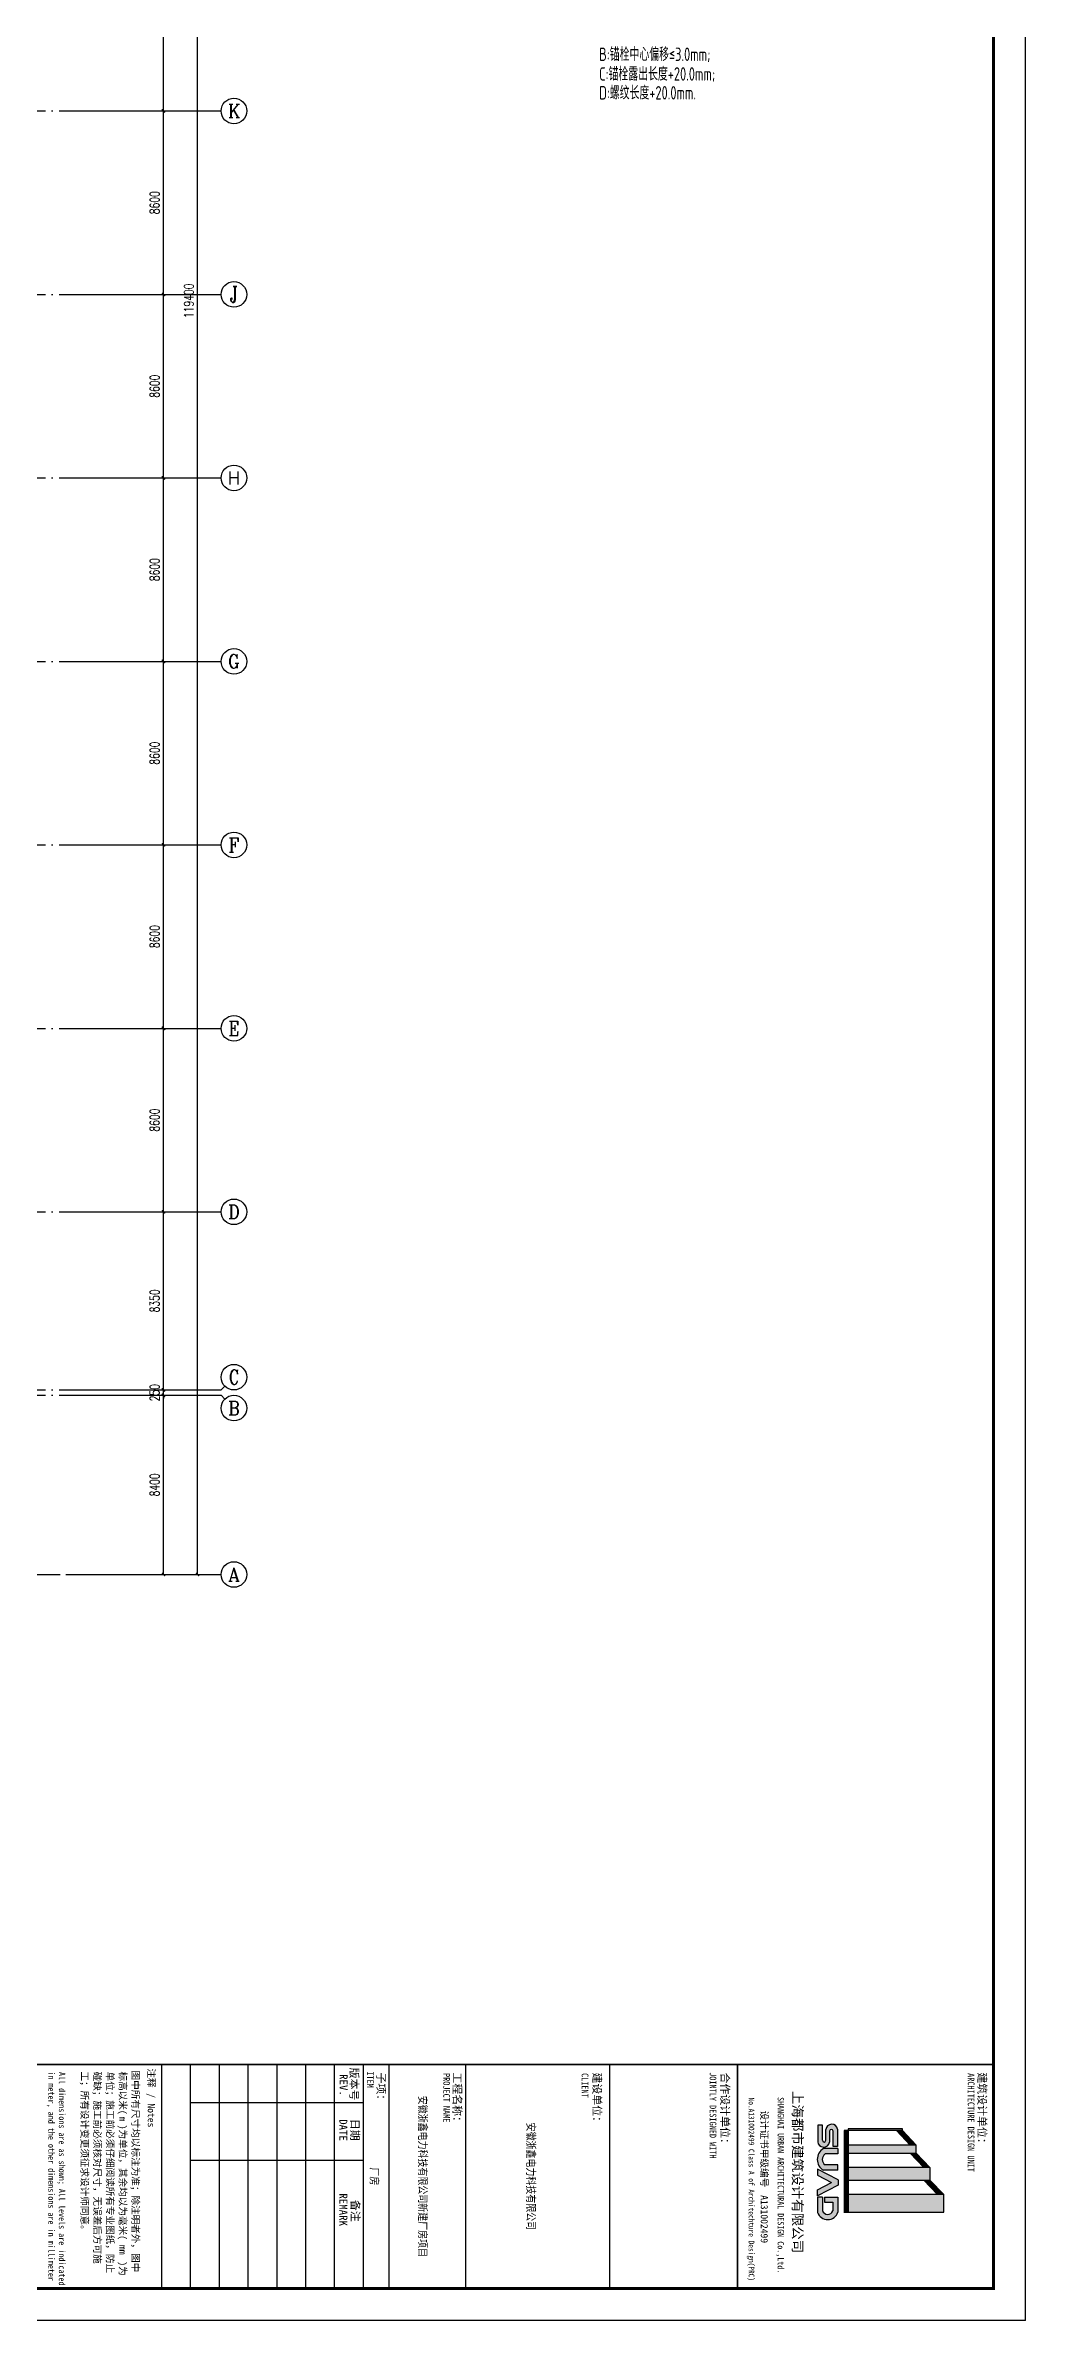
# Model space of a CAD drawing. Extents: x 899043 to 2598688, y -137197 to 211789.
# Drawn here: x 1316288 to 1362227, y 3985 to 110619 of the extents above; entities that cross this region are included whole.
import ezdxf
from ezdxf.enums import TextEntityAlignment as Align

# ---------------------------------------------------------------- set-up
doc = ezdxf.new("R2010")
doc.units = 0
doc.header["$LTSCALE"] = 1500
doc.header["$MEASUREMENT"] = 0
doc.linetypes.add('DOTE', pattern=[2.4200000000000004, 2, -0.2, 0.02, -0.2])
for name, color, linetype in [('00-tk', 151, 'Continuous'), ('AXIS', 3, 'Continuous'), ('AXIS_TEXT', 7, 'Continuous'), ('DIM', 3, 'Continuous')]:
    doc.layers.add(name, color=color, linetype=linetype)
doc.layers.add('钢板标注', color=9, linetype='Continuous', lineweight=18)
doc.styles.add('_TCH_AXIS', font='COMPLEX', dxfattribs={"bigfont": 'GBCBIG'})
doc.styles.add('_TCH_DIM_T3', font='SIMPLEX', dxfattribs={"width": 0.7058823529411765, "bigfont": 'GBCBIG'})
doc.styles.add('COMPLEX', font='COMPLEX')
doc.styles.add('DS6HT', font='simhei.ttf', dxfattribs={"width": 0.8})
doc.styles.add('H1', font='')
doc.styles.add('TSSD_Norm', font='Tssdeng.shx', dxfattribs={"bigfont": 'hztxt.shx'})
doc.styles.get('H1').set_extended_font_data('SimSun')
doc.dimstyles.new('_TCH_ARCH&&150', dxfattribs={"dimtxt": 446.25, "dimasz": 150, "dimexe": 375, "dimexo": 450, "dimgap": 189.375, "dimtad": 1, "dimdec": 0, "dimzin": 0, "dimdsep": 46, "dimtxsty": '_TCH_DIM_T3', "dimblk": 'ARCHTICK', "dimcen": 0.09, "dimclrt": 7, "dimazin": 2, "dimtfac": 1, "dimtdec": 0, "dimtix": 1, "dimtmove": 2, "dimatfit": 3, "dimfxl": 0, "dimtolj": 1, "dimtzin": 0, "dimarcsym": 0})

# ---------------------------------------------------------------- blocks, each defined once
blk = doc.blocks.new('A$C16496DF1')
at = {"layer": '00-tk'}
h = blk.add_hatch(color=256, dxfattribs=at)
edge = h.paths.add_edge_path()
edge.add_arc((173122.0133486905, 116878.8711581866), 498.0683366664795, 288.7014113640251, 432.3606518510305)
edge.add_line((173272.9402213206, 117353.5217108121), (172565.5722436446, 117353.5217108121))
edge.add_line((172565.5722436446, 117353.5217108121), (172565.5722436446, 116725.494510998))
edge.add_line((172565.5722436446, 116725.494510998), (172811.1039363083, 116725.494510998))
edge.add_line((172811.1039363083, 116725.494510998), (172811.1039363083, 117116.9161942048))
edge.add_line((172811.1039363083, 117116.9161942048), (173211.5588803929, 117116.9161942048))
edge.add_arc((173121.6856705095, 116877.9671933845), 255.2916348958691, -72.1672284115379, 69.38777632303328, ccw=False)
edge.add_line((173199.8661415814, 116634.941201378), (172568.4930549907, 116634.941201378))
edge.add_line((172568.4930549907, 116634.941201378), (172568.4930549907, 116407.0996443819))
edge.add_line((172568.4930549907, 116407.0996443819), (173281.7121487868, 116407.0996443819))
edge = h.paths.add_edge_path()
edge.add_arc((170801.0604273123, 116979.3518533082), 588.6006660502978, 210.1327751899912, 329.8672248100088)
edge.add_line((171310.1201876383, 116683.8710510693), (171310.1201876383, 117352.6246350439))
edge.add_line((171310.1201876383, 117352.6246350439), (171058.4146023029, 117352.6246350439))
edge.add_line((171058.4146023029, 117352.6246350439), (171058.4146023029, 116755.7640437557))
edge.add_arc((170801.0604273123, 116939.6699095989), 316.3108263664485, 215.5496840978624, 324.4503159021376, ccw=False)
edge.add_line((170543.7062523216, 116755.7640437557), (170543.7062523216, 117352.6246350439))
edge.add_line((170543.7062523216, 117352.6246350439), (170292.0006669862, 117352.6246350439))
edge.add_line((170292.0006669862, 117352.6246350439), (170292.0006669862, 116683.8710510693))
edge = h.paths.add_edge_path()
edge.add_arc((169429.344027475, 117068.3455161259), 279.5690587620256, 99.4771295791525, 264.9305597506611)
edge.add_line((169404.6404590411, 116789.8700372706), (169903.7827515849, 116789.8700372706))
edge.add_arc((169903.7683802766, 116708.8672330272), 81.00280551827346, -89.98983473079062, 89.9898347307905, ccw=False)
edge.add_line((169903.7827515849, 116627.8644287838), (169195.5983391015, 116627.8644287838))
edge.add_line((169195.5983391015, 116627.8644287838), (169195.5983391015, 116410.4369373829))
edge.add_line((169195.5983391015, 116410.4369373829), (169967.7747852108, 116410.4369373829))
edge.add_arc((169943.0712167739, 116688.9124162381), 279.5690587620256, 275.0694402493389, 440.5228704208475)
edge.add_line((169989.1033534354, 116964.6657498742), (169475.0690368409, 116964.6657498742))
edge.add_arc((169475.0834081492, 117045.6685541177), 81.00280551827346, 90.0101652692095, 269.9898347307905, ccw=False)
edge.add_line((169475.0690368407, 117126.671358361), (170193.8797597245, 117126.671358361))
edge.add_line((170193.8797597245, 117126.671358361), (170193.8797597245, 117344.0988497618))
edge.add_line((170193.8797597245, 117344.0988497618), (169383.311890811, 117344.0988497618))
h.paths.add_polyline_path([(171753.1183470362, 117362.9659647661), (172009.1561000128, 117362.9659647661), (172512.0831058552, 116399.6691757772), (172217.9355684386, 116399.6691757772), (171881.1372235245, 117057.9316797029), (171544.3388786104, 116399.6691757772), (171250.1913411939, 116399.6691757772)])
at = {"layer": '00-tk', "linetype": 'Continuous'}
blk.add_line((178350, 126150.0000000001), (0, 126150.0000000001), dxfattribs=at)
at = {"layer": '00-tk'}
for p, q in [((178350, 126150.0000000001), (178350, 0)), ((166350, 124650.0000000001), (166350, 1500)), ((176850, 124650.0000000001), (176850, 1500)), ((166350, 112650.0000000001), (176850, 112650.0000000001)), ((166350, 106650.0000000001), (176850, 106650.0000000001)), ((166350, 99900.00000000012), (176850, 99900.00000000012)), ((166350, 96300.00000000012), (176850, 96300.00000000012)), ((166350, 95100.00000000012), (176850, 95100.00000000012)), ((166350, 95100.00000000012), (176850, 95100.00000000012)), ((166350, 95100.00000000012), (176850, 95100.00000000012)), ((166350, 95100.00000000012), (176850, 95100.00000000012)), ((166350, 95100.00000000012), (176850, 95100.00000000012)), ((166350, 95100.00000000012), (176850, 95100.00000000012)), ((166350, 95100.00000000012), (176850, 95100.00000000012)), ((166350, 95100.00000000012), (176850, 95100.00000000012)), ((168150, 95100.00000000012), (168150, 87000.00000000012)), ((170850, 95100.00000000012), (170850, 87000.00000000012)), ((166350, 93750.00000000012), (176850, 93750.00000000012)), ((166350, 92400.00000000012), (176850, 92400.00000000012)), ((166350, 91050.00000000012), (176850, 91050.00000000012)), ((166350, 89700.00000000012), (176850, 89700.00000000012)), ((166350, 88350.00000000012), (176850, 88350.00000000012)), ((166350, 87000.00000000012), (176850, 87000.00000000012)), ((166350, 85650.00000000012), (176850, 85650.00000000012))]:
    blk.add_line(p, q, dxfattribs=at)
at = {"layer": '00-tk', "color": 7}
for p, q in [((170499.4722989202, 121029.995883474), (171173.8533453047, 121672.7179734251)), ((170499.4722989202, 120988.5533678877), (171173.8533453047, 121631.2754578388)), ((170499.4722989202, 120947.1108523015), (171173.8533453047, 121589.8329422522)), ((171173.8533453047, 121672.7179734251), (171173.8533453047, 117836.4736395193)), ((171173.8533453047, 121672.7179734251), (171773.6112773521, 121672.7179734251)), ((171773.6112773521, 121672.7179734251), (172448.1770513384, 122315.6161188998)), ((171773.6112773521, 121631.2754578388), (172448.1770513384, 122274.1736033135)), ((171773.6112773521, 121589.8329422522), (172448.1770513384, 122232.7310877269)), ((171773.6112773521, 121548.3904266659), (172449.2254631482, 122192.287766043)), ((171773.6112773521, 121506.9479110793), (172448.1770513384, 122149.846056554)), ((171773.6112773521, 121465.505395493), (172448.1770513384, 122108.4035409677)), ((171773.6112773521, 121424.0628799064), (172449.2254631482, 122067.9602192835)), ((171773.6112773521, 121382.6203643198), (172449.2254631482, 122026.5177036972)), ((171773.6112773521, 117832.1243215842), (171773.6112773521, 121672.7179734247)), ((173273.7668797234, 122315.6161188998), (172448.1770513384, 122315.6161188998)), ((172448.1770513384, 122315.6161188998), (172448.1770513384, 117836.4736395193)), ((173273.7668797234, 117832.1243215842), (173273.7668797234, 122315.8055345499)), ((169448.5053237425, 120386.0985440966), (170124.1195095414, 121029.9958834737)), ((169448.5053237425, 120344.65602851), (170124.1195095414, 120988.5533678874)), ((169448.5053237425, 120303.2135129233), (170124.1195095414, 120947.1108523011)), ((169448.5053237425, 120261.7709973371), (170124.1195095414, 120905.6683367145)), ((169448.5053237425, 120220.3284817508), (170124.1195095414, 120864.2258211279)), ((169448.5053237425, 120178.8859661645), (170124.1195095414, 120822.7833055416)), ((169449.6671683006, 120138.5507521038), (170125.2813540967, 120782.4480914809)), ((169449.6671683006, 120097.1082365175), (170125.2813540967, 120741.0055758946)), ((170499.4722989202, 121029.995883474), (170124.1195095414, 121029.9958834737)), ((170124.1195095414, 121029.995883474), (170124.1195095414, 117836.4736395193)), ((170499.4722989202, 120905.6683367149), (171173.8533453047, 121548.3904266659)), ((170499.4722989202, 120864.2258211282), (171173.8533453047, 121506.9479110793)), ((170499.4722989202, 120822.7833055416), (171173.8533453047, 121465.505395493)), ((170499.4722989202, 120781.3407899553), (171175.0864847135, 121425.2381293328)), ((170499.4722989202, 120739.8982743691), (171175.0864847135, 121383.7956137462)), ((170499.4722989202, 117836.4736395193), (170499.4722989202, 121029.995883474)), ((169448.5053237425, 120386.0985440966), (169373.5053237425, 120386.0985440966)), ((169373.5053237425, 120386.0985440966), (169373.5053237425, 117836.4736395193)), ((169448.5053237425, 120386.0985440966), (169448.5053237425, 117836.4736395193)), ((169373.5053237425, 117836.4736395193), (169462.8779194811, 117836.4736395193)), ((169448.5053237425, 117836.4736395193), (169448.5053237425, 117656.4736395193)), ((169448.5053237425, 117806.4736395193), (173273.7668797234, 117806.4736395193)), ((169448.5053237425, 117806.4736395193), (173273.7668797234, 117806.4736395193)), ((169448.5053237425, 117776.4736395193), (173273.7668797234, 117776.4736395193)), ((169448.5053237425, 117746.4736395193), (173273.7668797234, 117746.4736395193)), ((169448.5053237425, 117716.4736395193), (173273.7668797234, 117716.4736395193)), ((169448.5053237425, 117656.4736395193), (173273.7668797234, 117656.4736395193)), ((169462.8779194811, 117836.4736395193), (173273.7668797234, 117836.4736395193)), ((170112.1195095414, 117836.4736395193), (170503.9722989202, 117836.4736395193)), ((171176.8533453075, 117836.4736395193), (171776.6112773521, 117836.4736395193)), ((172443.6770513384, 117836.4736395193), (173273.7668797234, 117836.4736395193)), ((173273.7668797234, 117626.4736395193), (173273.7668797234, 117821.4736395193))]:
    blk.add_line(p, q, dxfattribs=at)
at = {"layer": '00-tk', "const_width": 150}
blk.add_lwpolyline([(3750, 124650.0000000001), (176850, 124650.0000000001), (176850, 1500.000000000116), (3750, 1500)], close=True, dxfattribs=at)
at = {"layer": '00-tk', "const_width": 75}
for points in [[(166350, 1500), (166350, 124650.0000000001)], [(166350, 112650.0000000001), (176850, 112650.0000000001)]]:
    blk.add_lwpolyline(points, dxfattribs=at)
at = {"layer": '00-tk', "color": 7}
for points in [[(169383.311890811, 117344.0988497618), (170193.8797597245, 117344.0988497618), (170193.8797597245, 117126.671358361), (169475.0690368407, 117126.671358361)], [(170292.0006669862, 117352.6246350439), (170543.7062523216, 117352.6246350439), (170543.7062523216, 116755.7640437557)], [(170292.0006669862, 117352.6246350439), (170292.0006669862, 116683.8710510693)], [(171310.1201876383, 117352.6246350439), (171058.4146023029, 117352.6246350439), (171058.4146023029, 116755.7640437557)], [(171753.1183470362, 117362.9659647661), (171250.1913411939, 116399.6691757772), (171544.3388786104, 116399.6691757772), (171881.1372235245, 117057.9316797029)], [(171310.1201876383, 117352.6246350439), (171310.1201876383, 116683.8710510693)], [(171753.1183470362, 117362.9659647661), (172009.1561000128, 117362.9659647661), (172512.0831058552, 116399.6691757772), (172217.9355684386, 116399.6691757772), (171881.1372235245, 117057.9316797029)], [(172565.5722436446, 116725.494510998), (172565.5722436446, 117353.5217108121), (173272.9402213206, 117353.5217108121)], [(169903.7827515849, 116627.8644287838), (169195.5983391015, 116627.8644287838), (169195.5983391015, 116410.4369373829), (169967.7747852108, 116410.4369373829)], [(169903.7827515849, 116789.8700372706), (169404.6404590411, 116789.8700372706)], [(169475.0690368409, 116964.6657498742), (169989.1033534354, 116964.6657498742)], [(172565.5722436446, 116725.494510998), (172811.1039363083, 116725.494510998), (172811.1039363083, 117116.9161942048), (173211.5588803929, 117116.9161942048)], [(172568.4930549907, 116634.941201378), (173199.8661415814, 116634.941201378)], [(172568.4930549907, 116634.941201378), (172568.4930549907, 116407.0996443819), (173281.7121487868, 116407.0996443819)]]:
    blk.add_lwpolyline(points, dxfattribs=at)
for centre, radius, start, end in [((169429.344027475, 117068.3455161259), 279.5690587620256, 99.47712957914823, 264.9305597439849), ((173122.0133486905, 116878.8711581866), 498.0683366664795, 288.7014113570639, 72.36065184420822), ((169475.0834081492, 117045.6685541177), 81.00280551827346, 90.01016526920944, 269.9898347307906), ((169903.7683802766, 116708.8672330272), 81.00280551827346, 270.0101652692094, 89.98983473079058), ((169943.0712167739, 116688.9124162381), 279.5690587620256, 275.0694402560151, 80.52287042085177), ((170801.0604273123, 116979.3518533082), 588.6006660502978, 210.1327751912114, 329.8672248087886), ((170801.0604273123, 116939.6699095989), 316.3108263664485, 215.5496841033148, 324.4503158966853), ((173121.6856705095, 116877.9671933845), 255.2916348958691, 287.8327715884222, 69.38777632307004)]:
    blk.add_arc(centre, radius, start, end, dxfattribs=at)
for points in [[(170499.4722989202, 121029.995883474), (170499.704667829, 120988.7748281928), (171175.0864847135, 121673.8932228514), (171175.0864847135, 121632.4507072648)], [(170499.4722989202, 120947.1108523015), (170499.704667829, 120905.8897970206), (171175.0864847135, 121591.0081916789), (171175.0864847135, 121549.5656760926)], [(171173.8533453047, 117836.4736395193), (171773.6112773521, 117836.4736395193), (171173.8533453047, 121672.7179734251), (171773.6112773521, 121672.7179734247)], [(171773.6112773521, 121672.7179734251), (171773.8436462665, 121631.4969181442), (172449.2254631482, 122316.6153128025), (172449.2254631482, 122275.1727972159)], [(171773.6112773521, 121589.8329422525), (171773.8436462665, 121548.6118869716), (172449.2254631482, 122233.7302816299), (172449.2254631482, 122192.2877660433)], [(171773.6112773521, 121506.9479110793), (171773.8436462665, 121465.7268557984), (172449.2254631482, 122150.8452504571), (172449.2254631482, 122109.4027348704)], [(171774.5407529958, 121424.9487211276), (171774.7731219102, 121383.7276658464), (172450.1549387947, 122068.8460605047), (172450.1549387947, 122027.4035449184)], [(172448.1770513384, 117836.4736395193), (173273.7668797234, 117836.4736395193), (172448.1770513384, 122315.6161188998), (173273.7668797234, 122315.6161188998)], [(169448.5053237425, 120386.0985440966), (169448.7376926541, 120344.8774888157), (170124.1195095414, 121029.9958834737), (170124.1195095414, 120988.5533678874)], [(169448.9700615685, 120303.6564335341), (169449.2024304774, 120262.4353782532), (170124.5842473619, 120947.5537729115), (170124.5842473619, 120906.1112573253)], [(169449.4347993918, 120221.2143229716), (169449.6671683006, 120179.9932676908), (170125.0489851879, 120865.1116623491), (170125.0489851879, 120823.6691467628)], [(169450.5966439471, 120139.436593325), (169450.8290128587, 120098.2155380438), (170126.2108297404, 120783.3339327024), (170126.210829746, 120741.8914171158)], [(170124.1195095414, 117836.4736395193), (170499.4722989202, 117836.4736395193), (170124.1195095414, 121029.9958834737), (170499.4722989202, 121029.995883474)], [(170499.4722989202, 120864.2258211282), (170499.704667829, 120823.0047658477), (171175.0864847135, 121508.1231605057), (171175.0864847135, 121466.6806449194)], [(170500.4017745638, 120782.2266311762), (170500.6341434726, 120741.0055758953), (171176.0159603627, 121426.1239705536), (171176.0159603627, 121384.6814549674)], [(169373.5053237425, 117836.4736395193), (169462.8779194811, 117836.4736395193), (169373.5053237425, 120386.0985440966), (169448.5053237425, 120386.0985440966)], [(169448.5053237425, 117806.4736395193), (169448.5053237425, 117836.4736395193), (173273.7668797234, 117806.4736395193), (173273.7668797234, 117836.4736395193)], [(169448.5053237425, 117746.4736395193), (169448.5053237425, 117776.4736395193), (173273.7668797234, 117746.4736395193), (173273.7668797234, 117776.4736395193)], [(169448.5053237425, 117686.4736395193), (169448.5053237425, 117716.4736395193), (173273.7668797234, 117686.4736395193), (173273.7668797234, 117716.4736395193)], [(169448.5053237425, 117626.4736395193), (169448.5053237425, 117656.4736395193), (173273.7668797234, 117626.4736395193), (173273.7668797234, 117656.4736395193)]]:
    blk.add_solid(points, dxfattribs=at)
at = {"layer": '00-tk'}
for s, height, style, p in [('建筑设计单位：', 375, 'DS6HT', (166719.5816702479, 123927.6193819259)), ('合作设计单位：', 375, 'DS6HT', (166726.9344124189, 111877.5657161931)), ('建设单位：', 375, 'DS6HT', (166725.2788191698, 105879.464979884)), ('工程名称：', 375, 'DS6HT', (166722.0485533476, 99324.09092794359)), ('子项：', 375, 'DS6HT', (166724.0803183783, 95757.32322908612)), ('版本号', 375, 'DS6HT', (166499.291991815, 94493.11904129689)), ('日期', 375, 'DS6HT', (168899.3498214316, 94526.94950819667)), ('备注', 375, 'DS6HT', (172694.7992731389, 94546.93219525507)), ('REV.', 375, 'DS6HT', (166801.1003333582, 93999.5858641679)), ('DATE', 375, 'DS6HT', (168913.3709684797, 93985.63717643614)), ('REMARK', 375, 'DS6HT', (172391.9678665856, 93991.15786171495)), ('注释', 330.0000000000003, 'H1', (166532.7440562532, 85007.18334019347)), (' / ', 330.0000000000003, 'H1', (167471.41072292, 85007.18334019347)), ('Notes', 330.0000000000003, 'H1', (168175.4107229202, 85007.18334019347)), ('图中所有尺寸均以标注为准；除注明者外，图中', 330.0000000000003, 'H1', (166636.9105765859, 84266.70060692227)), ('标高以米(', 330.0000000000003, 'H1', (166680.9105765859, 83670.90060692234)), ('单位；施工前必须仔细阅读所有专业图纸，防止', 330.0000000000003, 'H1', (166679.0772432527, 83075.10060692241)), ('m', 330.0000000000003, 'H1', (168792.9105765859, 83670.90060692234)), (')为单位，其余均以为毫米(', 330.0000000000003, 'H1', (169176.9351332025, 83670.90060692234)), ('mm', 330.0000000000003, 'H1', (174808.9351332027, 83670.90060692234)), (')为', 330.0000000000003, 'H1', (175576.984246436, 83670.90060692234)), ('碰缺；施工前必须核对尺寸，无误差后方可施', 330.0000000000003, 'H1', (166686.4105765859, 82479.30060692225)), ('工；所有设计变更须征求设计师同意。', 330.0000000000003, 'H1', (166677.2439099194, 81883.5006069222))]:
    blk.add_text(s, height=height, dxfattribs=dict(at, style=style)).set_placement(p)
for s, height, style, width, p in [('ARCHITECTURE DESIGN UNIT', 315, 'DS6HT', 0.9, (166756.7382545611, 123443.8665632375)), ('JOINTLY DESIGNED WITH', 315, 'DS6HT', 0.9, (166711.4173264224, 111343.5494635997)), ('CLIENT', 315, 'DS6HT', 0.9, (166753.2511278223, 105347.4390988569)), ('PROJECT NAME', 315, 'DS6HT', 0.9, (166751.7836204628, 98855.98946392513)), ('ITEM', 315, 'DS6HT', 0.9, (166671.5409305161, 95285.1679002752)), ('All dimensions are as shown; All levels are indicated', 297.0000000000002, 'H1', 0.85, (166701.0772432527, 80837.53394025564)), ('in meter, and the other dimensions are in millimeter', 297.0000000000002, 'H1', 0.85, (166673.5247193782, 80340.73394025548))]:
    blk.add_text(s, height=height, dxfattribs=dict(at, style=style, width=width)).set_placement(p)
at = {"layer": '00-tk', "color": 7, "style": 'DS6HT'}
for s, height, p in [('上海都市建筑设计有限公司 ', 465, (167588.0022738075, 115237.2989090569)), ('设计证书甲级编号', 330, (168503.8539958578, 113743.4804440986)), ('A131002499', 330, (172477.2756054774, 113742.9788295154))]:
    blk.add_text(s, height=height, dxfattribs=at).set_placement(p)
for s, height, width, p in [('SHANGHAI URBAN ARCHITECTURAL DESIGN Co.,Ltd. ', 300, 0.8, (167878.7218145826, 114529.0937020706)), ('No.A131002499 Class A of Architechture Design(PRC)', 270, 0.78, (167902.7511720797, 113169.969144403))]:
    blk.add_text(s, height=height, dxfattribs=dict(at, width=width)).set_placement(p)
at = {"layer": '00-tk', "color": 0, "style": 'DS6HT', "width": 0.8}
for s, p in [('安徽浙鑫电力科技有限公司', (171595.375098295, 102780.7500671315)), ('安徽浙鑫电力科技有限公司新建厂房项目', (171595.375098295, 97707.59588219156)), ('厂房', (171595.375098295, 95443.05142308585))]:
    blk.add_text(s, height=375, dxfattribs=at).set_placement(p, align=Align.CENTER)
blk = doc.blocks.new('_ArchTick')
at = {"color": 0, "linetype": 'ByBlock', "const_width": 0.4}
blk.add_lwpolyline([(-0.5, -0.5), (0.5, 0.5)], dxfattribs=at)
blk = doc.blocks.new('*D208')
at = {"layer": 'AXIS', "color": 0, "lineweight": -2}
for p, q in [((1198940.493336447, -154877.4839702354), (1203865.493335469, -154877.4839702354)), ((1203490.493335469, -163277.4839639027), (1203490.493335469, -154877.4839702354)), ((1198940.493334491, -163277.4839639027), (1203865.493335469, -163277.4839639027))]:
    blk.add_line(p, q, dxfattribs=at)
at = {"layer": 'Defpoints', "color": 0}
for p in [(1198490.493336447, -154877.4839702354), (1203490.493335469, -154877.4839702354), (1198490.493334491, -163277.4839639027)]:
    blk.add_point(p, dxfattribs=at)
at = {"layer": 'AXIS', "color": 0, "lineweight": -2, "xscale": 150, "yscale": 150, "zscale": 150}
for p, rotation in [((1203490.493335469, -154877.4839702354), 90), ((1203490.493335469, -163277.4839639027), 270)]:
    blk.add_blockref('_ArchTick', p, dxfattribs=dict(at, rotation=rotation))
at = {"layer": 'AXIS', "color": 7, "insert": (1203077.993335469, -159077.4839670689), "char_height": 446.25, "attachment_point": 5, "rotation": 90, "style": '_TCH_DIM_T3'}
blk.add_mtext('\\A1;8400', dxfattribs=at)
blk = doc.blocks.new('*D209')
at = {"layer": 'AXIS', "color": 0, "lineweight": -2}
for p, q in [((1203490.493336476, -154627.4839564525), (1203490.493336476, -154477.4839564525)), ((1198940.493336505, -154627.4839564525), (1203865.493336476, -154627.4839564525)), ((1198940.493336447, -154877.4839702354), (1203865.493336476, -154877.4839702354)), ((1203490.493336476, -154877.4839702354), (1203490.493336476, -154627.4839564525)), ((1203490.493336476, -154877.4839702354), (1203490.493336476, -155027.4839702354))]:
    blk.add_line(p, q, dxfattribs=at)
at = {"layer": 'Defpoints', "color": 0}
for p in [(1198490.493336505, -154627.4839564525), (1198490.493336447, -154877.4839702354), (1203490.493336476, -154627.4839564525)]:
    blk.add_point(p, dxfattribs=at)
at = {"layer": 'AXIS', "color": 0, "lineweight": -2, "xscale": 150, "yscale": 150, "zscale": 150}
for p, rotation in [((1203490.493336476, -154627.4839564525), 270), ((1203490.493336476, -154877.4839702354), 90)]:
    blk.add_blockref('_ArchTick', p, dxfattribs=dict(at, rotation=rotation))
at = {"layer": 'AXIS', "color": 7, "insert": (1203077.993336476, -154752.4839633438), "char_height": 446.25, "attachment_point": 5, "rotation": 90, "style": '_TCH_DIM_T3'}
blk.add_mtext('\\A1;250', dxfattribs=at)
blk = doc.blocks.new('*D210')
at = {"layer": 'AXIS', "color": 0, "lineweight": -2}
for p, q in [((1198940.493338449, -146277.483969863), (1203865.493337477, -146277.483969863)), ((1203490.493337477, -154627.4839564525), (1203490.493337477, -146277.483969863)), ((1198940.493336505, -154627.4839564525), (1203865.493337477, -154627.4839564525))]:
    blk.add_line(p, q, dxfattribs=at)
at = {"layer": 'Defpoints', "color": 0}
for p in [(1198490.493338449, -146277.483969863), (1203490.493337477, -146277.483969863), (1198490.493336505, -154627.4839564525)]:
    blk.add_point(p, dxfattribs=at)
at = {"layer": 'AXIS', "color": 0, "lineweight": -2, "xscale": 150, "yscale": 150, "zscale": 150}
for p, rotation in [((1203490.493337477, -146277.483969863), 90), ((1203490.493337477, -154627.4839564525), 270)]:
    blk.add_blockref('_ArchTick', p, dxfattribs=dict(at, rotation=rotation))
at = {"layer": 'AXIS', "color": 7, "insert": (1203077.993337477, -150452.4839631576), "char_height": 446.25, "attachment_point": 5, "rotation": 90, "style": '_TCH_DIM_T3'}
blk.add_mtext('\\A1;8350', dxfattribs=at)
blk = doc.blocks.new('*D211')
at = {"layer": 'AXIS', "color": 0, "lineweight": -2}
for p, q in [((1198940.493340452, -137677.4839694908), (1203865.493339451, -137677.4839694908)), ((1203490.493339451, -146277.483969863), (1203490.493339451, -137677.4839694908)), ((1198940.493338449, -146277.483969863), (1203865.493339451, -146277.483969863))]:
    blk.add_line(p, q, dxfattribs=at)
at = {"layer": 'Defpoints', "color": 0}
for p in [(1198490.493340452, -137677.4839694908), (1203490.493339451, -137677.4839694908), (1198490.493338449, -146277.483969863)]:
    blk.add_point(p, dxfattribs=at)
at = {"layer": 'AXIS', "color": 0, "lineweight": -2, "xscale": 150, "yscale": 150, "zscale": 150}
for p, rotation in [((1203490.493339451, -137677.4839694908), 90), ((1203490.493339451, -146277.483969863), 270)]:
    blk.add_blockref('_ArchTick', p, dxfattribs=dict(at, rotation=rotation))
at = {"layer": 'AXIS', "color": 7, "insert": (1203077.993339451, -141977.4839696767), "char_height": 446.25, "attachment_point": 5, "rotation": 90, "style": '_TCH_DIM_T3'}
blk.add_mtext('\\A1;8600', dxfattribs=at)
blk = doc.blocks.new('*D212')
at = {"layer": 'AXIS', "color": 0, "lineweight": -2}
for p, q in [((1198940.493342454, -129077.4839681867), (1203865.493341453, -129077.4839681867)), ((1203490.493341453, -137677.4839694908), (1203490.493341453, -129077.4839681867)), ((1198940.493340452, -137677.4839694908), (1203865.493341453, -137677.4839694908))]:
    blk.add_line(p, q, dxfattribs=at)
at = {"layer": 'Defpoints', "color": 0}
for p in [(1198490.493342454, -129077.4839681867), (1203490.493341453, -129077.4839681867), (1198490.493340452, -137677.4839694908)]:
    blk.add_point(p, dxfattribs=at)
at = {"layer": 'AXIS', "color": 0, "lineweight": -2, "xscale": 150, "yscale": 150, "zscale": 150}
for p, rotation in [((1203490.493341453, -129077.4839681867), 90), ((1203490.493341453, -137677.4839694908), 270)]:
    blk.add_blockref('_ArchTick', p, dxfattribs=dict(at, rotation=rotation))
at = {"layer": 'AXIS', "color": 7, "insert": (1203077.993341453, -133377.4839688386), "char_height": 446.25, "attachment_point": 5, "rotation": 90, "style": '_TCH_DIM_T3'}
blk.add_mtext('\\A1;8600', dxfattribs=at)
blk = doc.blocks.new('*D213')
at = {"layer": 'AXIS', "color": 0, "lineweight": -2}
for p, q in [((1198940.493344456, -120477.4839659516), (1203865.493343455, -120477.4839659516)), ((1203490.493343455, -129077.4839681867), (1203490.493343455, -120477.4839659516)), ((1198940.493342454, -129077.4839681867), (1203865.493343455, -129077.4839681867))]:
    blk.add_line(p, q, dxfattribs=at)
at = {"layer": 'Defpoints', "color": 0}
for p in [(1198490.493344456, -120477.4839659516), (1203490.493343455, -120477.4839659516), (1198490.493342454, -129077.4839681867)]:
    blk.add_point(p, dxfattribs=at)
at = {"layer": 'AXIS', "color": 0, "lineweight": -2, "xscale": 150, "yscale": 150, "zscale": 150}
for p, rotation in [((1203490.493343455, -120477.4839659516), 90), ((1203490.493343455, -129077.4839681867), 270)]:
    blk.add_blockref('_ArchTick', p, dxfattribs=dict(at, rotation=rotation))
at = {"layer": 'AXIS', "color": 7, "insert": (1203077.993343455, -124777.483967069), "char_height": 446.25, "attachment_point": 5, "rotation": 90, "style": '_TCH_DIM_T3'}
blk.add_mtext('\\A1;8600', dxfattribs=at)
blk = doc.blocks.new('*D214')
at = {"layer": 'AXIS', "color": 0, "lineweight": -2}
for p, q in [((1198940.493346459, -111877.4839683731), (1203865.493345458, -111877.4839683731)), ((1203490.493345458, -120477.4839659516), (1203490.493345458, -111877.4839683731)), ((1198940.493344456, -120477.4839659516), (1203865.493345458, -120477.4839659516))]:
    blk.add_line(p, q, dxfattribs=at)
at = {"layer": 'Defpoints', "color": 0}
for p in [(1198490.493346459, -111877.4839683731), (1203490.493345458, -111877.4839683731), (1198490.493344456, -120477.4839659516)]:
    blk.add_point(p, dxfattribs=at)
at = {"layer": 'AXIS', "color": 0, "lineweight": -2, "xscale": 150, "yscale": 150, "zscale": 150}
for p, rotation in [((1203490.493345458, -111877.4839683731), 90), ((1203490.493345458, -120477.4839659516), 270)]:
    blk.add_blockref('_ArchTick', p, dxfattribs=dict(at, rotation=rotation))
at = {"layer": 'AXIS', "color": 7, "insert": (1203077.993345458, -116177.4839671622), "char_height": 446.25, "attachment_point": 5, "rotation": 90, "style": '_TCH_DIM_T3'}
blk.add_mtext('\\A1;8600', dxfattribs=at)
blk = doc.blocks.new('*D215')
at = {"layer": 'AXIS', "color": 0, "lineweight": -2}
for p, q in [((1198940.493348461, -103277.4839689319), (1203865.49334746, -103277.4839689319)), ((1203490.49334746, -111877.4839683731), (1203490.49334746, -103277.4839689319)), ((1198940.493346459, -111877.4839683731), (1203865.49334746, -111877.4839683731))]:
    blk.add_line(p, q, dxfattribs=at)
at = {"layer": 'Defpoints', "color": 0}
for p in [(1198490.493348461, -103277.4839689319), (1203490.49334746, -103277.4839689319), (1198490.493346459, -111877.4839683731)]:
    blk.add_point(p, dxfattribs=at)
at = {"layer": 'AXIS', "color": 0, "lineweight": -2, "xscale": 150, "yscale": 150, "zscale": 150}
for p, rotation in [((1203490.49334746, -103277.4839689319), 90), ((1203490.49334746, -111877.4839683731), 270)]:
    blk.add_blockref('_ArchTick', p, dxfattribs=dict(at, rotation=rotation))
at = {"layer": 'AXIS', "color": 7, "insert": (1203077.99334746, -107577.4839686523), "char_height": 446.25, "attachment_point": 5, "rotation": 90, "style": '_TCH_DIM_T3'}
blk.add_mtext('\\A1;8600', dxfattribs=at)
blk = doc.blocks.new('*D216')
at = {"layer": 'AXIS', "color": 0, "lineweight": -2}
for p, q in [((1198940.493350463, -94677.48396390273), (1203865.493349462, -94677.48396390273)), ((1203490.493349462, -103277.4839689318), (1203490.493349462, -94677.48396390273)), ((1198940.493348461, -103277.4839689318), (1203865.493349462, -103277.4839689318))]:
    blk.add_line(p, q, dxfattribs=at)
at = {"layer": 'Defpoints', "color": 0}
for p in [(1198490.493350463, -94677.48396390273), (1203490.493349462, -94677.48396390273), (1198490.493348461, -103277.4839689318)]:
    blk.add_point(p, dxfattribs=at)
at = {"layer": 'AXIS', "color": 0, "lineweight": -2, "xscale": 150, "yscale": 150, "zscale": 150}
for p, rotation in [((1203490.493349462, -94677.48396390273), 90), ((1203490.493349462, -103277.4839689318), 270)]:
    blk.add_blockref('_ArchTick', p, dxfattribs=dict(at, rotation=rotation))
at = {"layer": 'AXIS', "color": 7, "insert": (1203077.993349462, -98977.48396641709), "char_height": 446.25, "attachment_point": 5, "rotation": 90, "style": '_TCH_DIM_T3'}
blk.add_mtext('\\A1;8600', dxfattribs=at)
blk = doc.blocks.new('*D217')
at = {"layer": 'AXIS', "color": 0, "lineweight": -2}
for p, q in [((1198940.493352466, -86077.4839653928), (1203865.493351465, -86077.4839653928)), ((1203490.493351465, -94677.4839639028), (1203490.493351465, -86077.4839653928)), ((1198940.493350463, -94677.4839639028), (1203865.493351465, -94677.4839639028))]:
    blk.add_line(p, q, dxfattribs=at)
at = {"layer": 'Defpoints', "color": 0}
for p in [(1198490.493352466, -86077.4839653928), (1203490.493351465, -86077.4839653928), (1198490.493350463, -94677.4839639028)]:
    blk.add_point(p, dxfattribs=at)
at = {"layer": 'AXIS', "color": 0, "lineweight": -2, "xscale": 150, "yscale": 150, "zscale": 150}
for p, rotation in [((1203490.493351465, -86077.4839653928), 90), ((1203490.493351465, -94677.4839639028), 270)]:
    blk.add_blockref('_ArchTick', p, dxfattribs=dict(at, rotation=rotation))
at = {"layer": 'AXIS', "color": 7, "insert": (1203077.993351465, -90377.48396464762), "char_height": 446.25, "attachment_point": 5, "rotation": 90, "style": '_TCH_DIM_T3'}
blk.add_mtext('\\A1;8600', dxfattribs=at)
blk = doc.blocks.new('*D223')
at = {"layer": 'AXIS', "color": 0, "lineweight": -2}
for p, q in [((1198940.493362291, -43877.48396632435), (1205465.493348391, -43877.48396632435)), ((1205090.493348391, -163277.483963903), (1205090.493348391, -43877.48396632435)), ((1198940.493334491, -163277.483963903), (1205465.493348391, -163277.483963903))]:
    blk.add_line(p, q, dxfattribs=at)
at = {"layer": 'Defpoints', "color": 0}
for p in [(1198490.493362291, -43877.48396632435), (1205090.493348391, -43877.48396632435), (1198490.493334491, -163277.483963903)]:
    blk.add_point(p, dxfattribs=at)
at = {"layer": 'AXIS', "color": 0, "lineweight": -2, "xscale": 150, "yscale": 150, "zscale": 150}
for p, rotation in [((1205090.493348391, -43877.48396632435), 90), ((1205090.493348391, -163277.483963903), 270)]:
    blk.add_blockref('_ArchTick', p, dxfattribs=dict(at, rotation=rotation))
at = {"layer": 'AXIS', "color": 7, "insert": (1204677.993348391, -103577.4839651135), "char_height": 446.25, "attachment_point": 5, "rotation": 90, "style": '_TCH_DIM_T3'}
blk.add_mtext('\\A1;119400', dxfattribs=at)
blk = doc.blocks.new('_AXISO')
blk.add_circle((0, 0), 0.5)
at = {"layer": 'AXIS_TEXT', "style": 'COMPLEX', "width": 1.041666666666667}
blk.add_attdef('A', text='', height=0.56, dxfattribs=at).set_placement((-0.25, -0.28), (0.25, -0.28), align=Align.FIT)
blk = doc.blocks.new('A$C5AF141BB')
at = {"layer": 'AXIS', "color": 253, "linetype": 'DOTE'}
for p, q in [((-26941.11337640369, 68599.99999592034), (36323.17023019213, 68600.00001160204)), ((-26941.11337640369, 59999.99999592034), (36323.17023019213, 60000.00001160204)), ((-26941.11337640369, 51399.99999592034), (36323.17023019213, 51400.00001160204)), ((-26941.11337640369, 42799.99999592034), (36323.17023019213, 42800.00001160204)), ((-26941.11337640369, 34199.99999592034), (36323.17023019213, 34200.00001160204)), ((-26941.11337640369, 25599.99999592034), (36323.17023019213, 25600.00001160204)), ((-26941.11337640369, 16999.99999592034), (36323.17023019213, 17000.00001160204)), ((-26941.11337643419, 8649.999995920341), (36323.17023016163, 8650.000009643642)), ((-26941.11337640369, 8399.999995920341), (36323.17023019213, 8400.000009643642)), ((-26262.11751600355, 3.124354407191277e-06), (36364.30348277139, -4.326197085902095e-06))]:
    blk.add_line(p, q, dxfattribs=at)
at = {"layer": 'AXIS'}
for p, q in [((36364.30349159753, 68599.99999450758), (42364.30349162524, 68599.99999374044)), ((36364.30349052558, 59999.99998947844), (42364.30349056702, 59999.99998871129)), ((36364.30348945362, 51399.99999003723), (42364.30348950881, 51399.99998927009)), ((36364.30348838167, 42799.99999245867), (42364.30348845059, 42799.99999169153)), ((36364.30348730972, 34199.9999902235), (42364.30348739261, 34199.99998945635)), ((36364.30348623777, 25599.99998891968), (42364.30348633416, 25599.99998815253)), ((36364.30348516582, 16999.99998854715), (42364.30348527618, 16999.99998778)), ((36364.30348387733, 8649.999987303541), (42364.30348387733, 8649.999986536393)), ((42540.0394151879, 8825.735917801998), (42364.30348387733, 8649.999986536393)), ((36364.30348409386, 8399.999988174619), (42364.30348409386, 8399.999987407471)), ((42540.0394153595, 8224.26405609693), (42364.30348409386, 8399.999987407471)), ((36364.30348277139, -4.326197085902095e-06), (42364.30348277139, -5.093344952911139e-06))]:
    blk.add_line(p, q, dxfattribs=at)
ref = blk.add_blockref('_AXISO', (42964.30349162524, 68599.99999366372), dxfattribs=dict(at, xscale=1200, yscale=1200, zscale=1200))
ref.add_attrib('A', 'K', dxfattribs={"layer": 'AXIS_TEXT', "height": 622.8900544639678, "style": '_TCH_AXIS'}).set_placement((42682.51989555825, 68288.55496643174), (43246.08708769223, 68288.55496643174), align=Align.FIT)
ref = blk.add_blockref('_AXISO', (42964.30349056702, 59999.99998863458), dxfattribs=dict(at, xscale=1200, yscale=1200, zscale=1200))
ref.add_attrib('A', 'J', dxfattribs={"layer": 'AXIS_TEXT', "height": 744.0984896353306, "style": '_TCH_AXIS'}).set_placement((42769.42055280553, 59627.95074381691), (43159.18642832874, 59627.95074381691), align=Align.FIT)
ref = blk.add_blockref('_AXISO', (42964.30348950881, 51399.99998919337), dxfattribs=dict(at, xscale=1200, yscale=1200, zscale=1200))
ref.add_attrib('A', 'H', dxfattribs={"layer": 'AXIS_TEXT', "height": 608.2758620689656, "style": '_TCH_AXIS'}).set_placement((42674.64831709489, 51095.86205815889), (43253.95866192272, 51095.86205815889), align=Align.FIT)
ref = blk.add_blockref('_AXISO', (42964.30348845059, 42799.99999161481), dxfattribs=dict(at, xscale=1200, yscale=1200, zscale=1200))
ref.add_attrib('A', 'G', dxfattribs={"layer": 'AXIS_TEXT', "height": 637.7755459868491, "style": '_TCH_AXIS'}).set_placement((42690.97111159936, 42481.11221862139), (43237.63586530229, 42481.11221862139), align=Align.FIT)
ref = blk.add_blockref('_AXISO', (42964.30348739261, 34199.99998937963), dxfattribs=dict(at, xscale=1200, yscale=1200, zscale=1200))
ref.add_attrib('A', 'F', dxfattribs={"layer": 'AXIS_TEXT', "height": 668.1626448272989, "style": '_TCH_AXIS'}).set_placement((42709.76533698197, 33865.91866696598), (43218.84163780278, 33865.91866696598), align=Align.FIT)
ref = blk.add_blockref('_AXISO', (42964.30348633416, 25599.99998807581), dxfattribs=dict(at, xscale=1200, yscale=1200, zscale=1200))
ref.add_attrib('A', 'E', dxfattribs={"layer": 'AXIS_TEXT', "height": 668.1626448272989, "style": '_TCH_AXIS'}).set_placement((42709.76533592399, 25265.91866566218), (43218.84163674479, 25265.91866566218), align=Align.FIT)
ref = blk.add_blockref('_AXISO', (42964.30348527618, 16999.99998770328), dxfattribs=dict(at, xscale=1200, yscale=1200, zscale=1200))
ref.add_attrib('A', 'D', dxfattribs={"layer": 'AXIS_TEXT', "height": 652.8856913942878, "style": '_TCH_AXIS'}).set_placement((42700.04022923554, 16673.55714200615), (43228.56674131658, 16673.55714200615), align=Align.FIT)
ref = blk.add_blockref('_AXISO', (42964.30348395417, 9249.999986459676), dxfattribs=dict(at, xscale=1200, yscale=1200, zscale=1200))
ref.add_attrib('A', 'C', dxfattribs={"layer": 'AXIS_TEXT', "height": 683.5361158136574, "style": '_TCH_AXIS'}).set_placement((42720.18344259216, 8908.23192855285), (43208.42352531618, 8908.23192855285), align=Align.FIT)
ref = blk.add_blockref('_AXISO', (42964.30348401703, 7799.999987330753), dxfattribs=dict(at, xscale=1200, yscale=1200, zscale=1200))
ref.add_attrib('A', 'B', dxfattribs={"layer": 'AXIS_TEXT', "height": 652.8856913942878, "style": '_TCH_AXIS'}).set_placement((42700.04022797663, 7473.557141633617), (43228.56674005743, 7473.557141633617), align=Align.FIT)
ref = blk.add_blockref('_AXISO', (42964.30348277139, -5.170062649995089e-06), dxfattribs=dict(at, xscale=1200, yscale=1200, zscale=1200))
ref.add_attrib('A', 'A', dxfattribs={"layer": 'AXIS_TEXT', "height": 637.7755459868491, "style": '_TCH_AXIS'}).set_placement((42690.97110591992, -318.8877781634801), (43237.63585962285, -318.8877781634801), align=Align.FIT)
for p1, p2, distance, picture, middle in [((34661.09827775322, 2.193119144067168e-06), (34661.0983055532, 119399.9999997717), -6599.999986100011, '*D223', (40848.59829165321, 59700.00000098262)), ((34661.0982937254, 68600.0000021933), (34661.09829572774, 77200.0000007033), -4999.9999989988355, '*D217', (39248.59829472657, 72900.00000144848)), ((34661.09829172306, 59999.99999716428), (34661.0982937254, 68600.00000219337), -4999.999998998828, '*D216', (39248.59829272423, 64299.99999967901)), ((34661.09828972071, 51399.999997723), (34661.09829172306, 59999.99999716421), -4999.999998998836, '*D215', (39248.59829072189, 55699.9999974438)), ((34661.09828771837, 42800.0000001445), (34661.09828972071, 51399.999997723), -4999.9999989988355, '*D214', (39248.59828871954, 47099.99999893394)), ((34661.09828571603, 34199.99999790938), (34661.09828771837, 42800.0000001445), -4999.999998998828, '*D213', (39248.5982867172, 38499.99999902713)), ((34661.09828371368, 25599.9999966053), (34661.09828571603, 34199.99999790938), -4999.9999989988355, '*D212', (39248.59828471486, 29899.99999725752)), ((34661.09828171134, 16999.99999623312), (34661.09828371368, 25599.9999966053), -4999.999998998828, '*D211', (39248.59828271251, 21299.99999641938)), ((34661.0982797672, 8650.000009643583), (34661.09828171134, 16999.99999623312), -4999.999999027932, '*D210', (39248.59828073927, 12825.00000293853)), ((34661.098279709, 8399.999995860708), (34661.0982797672, 8650.000009643583), -4999.999999970903, '*D209', (39248.5982797381, 8525.00000275232)), ((34661.09827775322, 2.193410182371736e-06), (34661.098279709, 8399.999995860708), -4999.999999022111, '*D208', (39248.59827873111, 4199.999999027234))]:
    dim = blk.add_aligned_dim(p1=p1, p2=p2, distance=distance, dimstyle='_TCH_ARCH&&150', dxfattribs=at)
    dim.commit()
    dim.dimension.update_dxf_attribs({"geometry": picture, "text_midpoint": middle, "insert": (-1163829.395056738, 163277.4839660961)})

msp = doc.modelspace()

# ---------------------------------------------------------------- linework, layer by layer
at = {"layer": '00-tk'}
msp.add_line((1360726.772764846, 15985.36696235614), (1237576.772764846, 15985.36696235614), dxfattribs=at)
at = {"layer": '00-tk', "const_width": 75}
msp.add_lwpolyline([(1237576.772764846, 15985.36696235614), (1360726.772764846, 15985.36696235614)], dxfattribs=at)

# ---------------------------------------------------------------- block references
at = {"layer": 'AXIS'}
msp.add_blockref('A$C5AF141BB', (1282156.537066693, 38950.61452289837), dxfattribs=at)
at = {"layer": '钢板标注', "color": 2, "linetype": 'ByBlock', "rotation": 270}
msp.add_blockref('A$C16496DF1', (1236076.772764846, 182335.3669623561), dxfattribs=at)

# ---------------------------------------------------------------- texts
at = {"layer": 'DIM', "color": 7, "lineweight": 18, "style": 'TSSD_Norm', "width": 0.7}
for s, p in [('B:锚栓中心偏移≤3.0mm;', (1342241.706057583, 109892.2503387934)), ('C:锚栓露出长度+20.0mm;', (1342241.706057583, 108970.9004746233)), ('D:螺纹长度+20.0mm.', (1342241.706057583, 108086.7610831111))]:
    msp.add_text(s, height=630, dxfattribs=at).set_placement(p)

doc.saveas('drawing.dxf')
